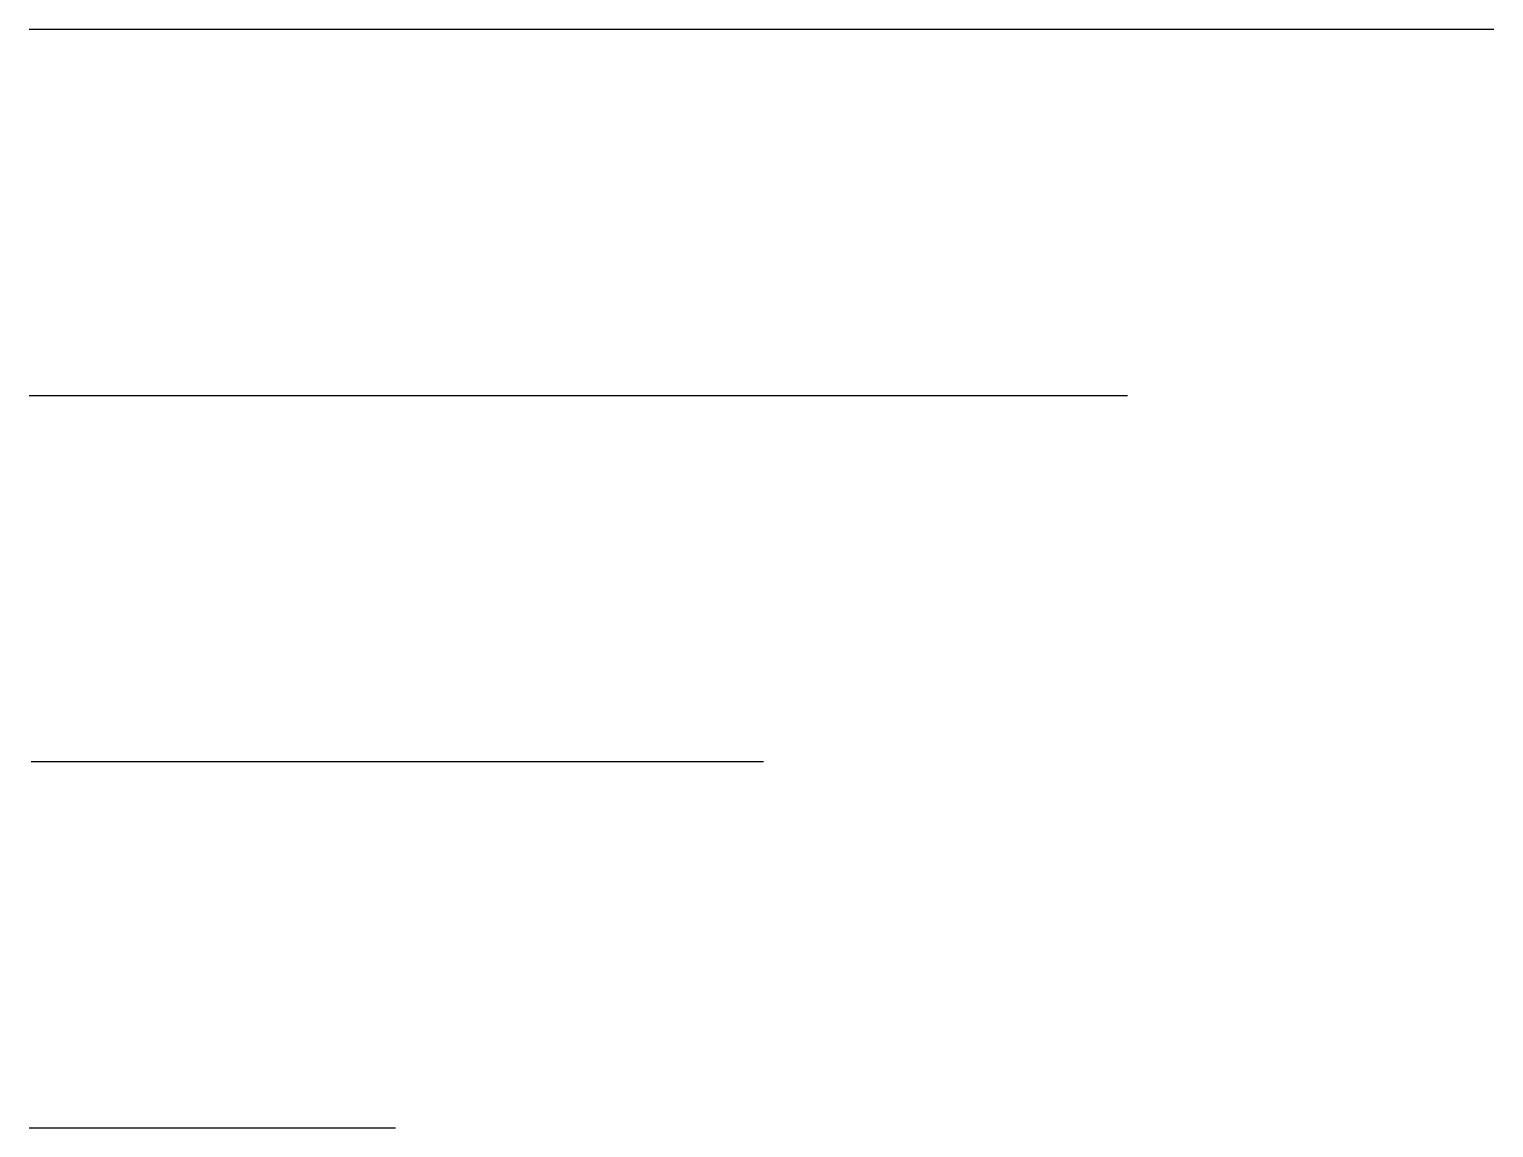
# Model space of a CAD drawing. Extents: x 0 to 85, y 0.3 to 64.1.
import ezdxf

# ---------------------------------------------------------------- set-up
doc = ezdxf.new("R2010")
doc.units = 0
doc.layers.add('Layer_1', color=7, linetype='CONTINUOUS')

msp = doc.modelspace()

# ---------------------------------------------------------------- linework, layer by layer
at = {"layer": 'Layer_1', "color": 1}
for p, q in [((0, 64.061089), (85.039372, 64.061089)), ((0, 42.801214), (63.779528, 42.801214)), ((0.109341, 21.541414), (42.629026, 21.541414)), ((0, 0.281239), (21.259843, 0.281239)), ((21.259843, 0.281239), (21.259843, 0.281239)), ((21.259843, 0.281239), (21.259843, 0.281239))]:
    msp.add_line(p, q, dxfattribs=at)

doc.saveas('drawing.dxf')
